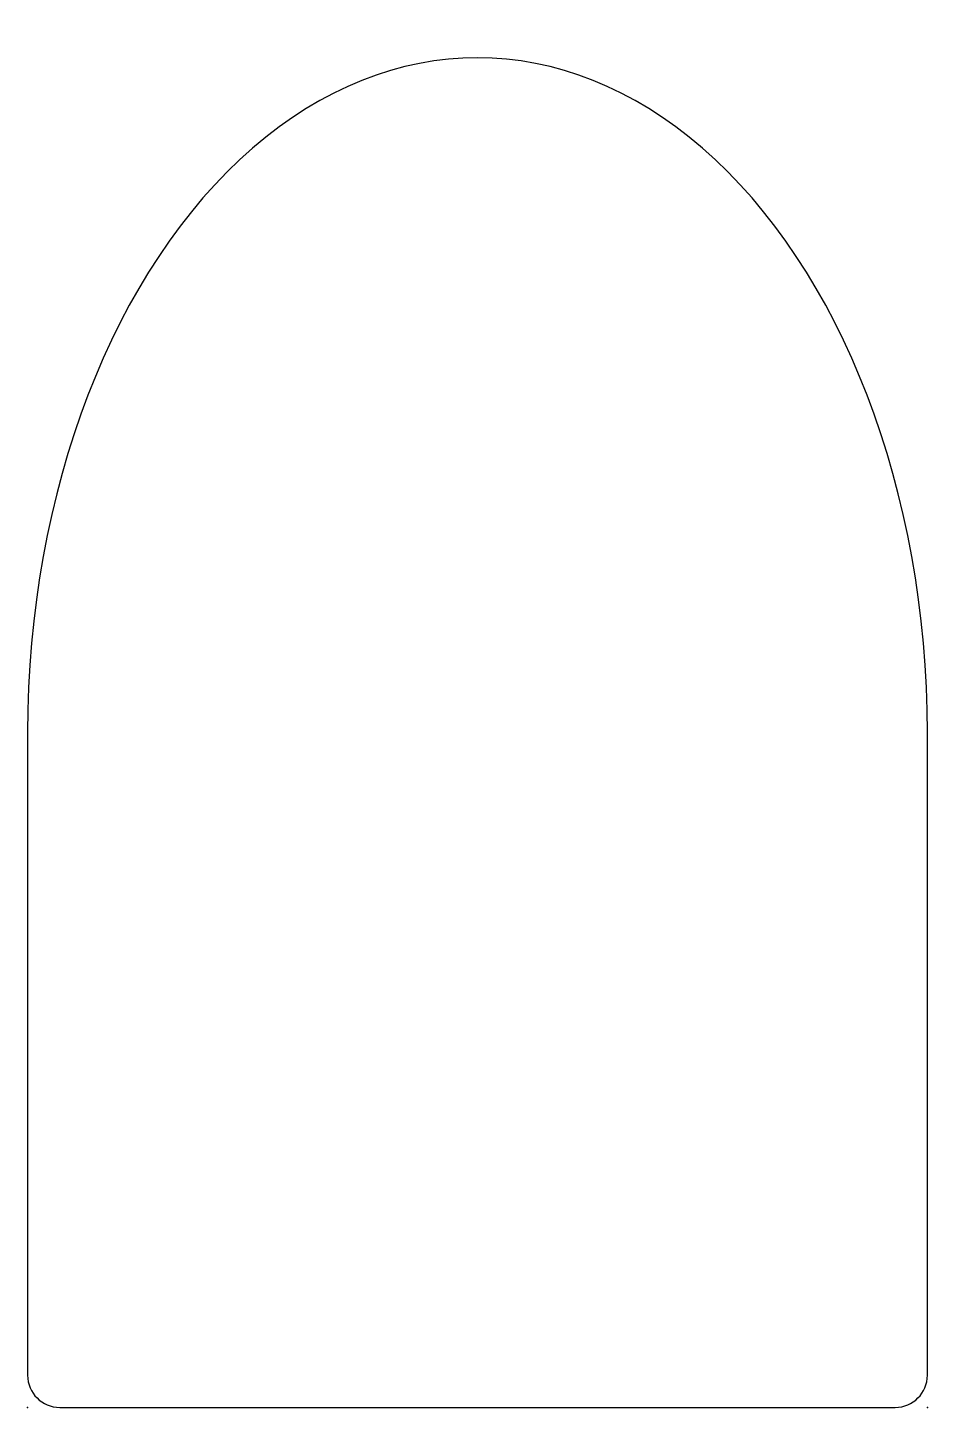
# Model space of a CAD drawing. Header units: millimetres. Extents: x -7 to 7, y -10.5 to 11.
import ezdxf

# ---------------------------------------------------------------- set-up
doc = ezdxf.new("R2010")
doc.units = ezdxf.units.MM
doc.header["$PDSIZE"] = -1

msp = doc.modelspace()

# ---------------------------------------------------------------- linework, layer by layer
at = {"color": 7, "linetype": 'Continuous'}
for p, q in [((-7, 0), (-7, -10)), ((7, -10), (7, 0)), ((-6.5, -10.5), (6.5, -10.5))]:
    msp.add_line(p, q, dxfattribs=at)
for centre, start, end in [((-6.5, -10), 180, 270), ((6.5, -10), 270, 0)]:
    msp.add_arc(centre, 0.5, start, end, dxfattribs=at)
msp.add_ellipse((0, 0), major_axis=(0, -10.5), ratio=0.666667, start_param=1.570796, end_param=4.712389, dxfattribs=at)
for p in [(-7, -10.5), (7, -10.5)]:
    msp.add_point(p, dxfattribs=at)

doc.saveas('drawing.dxf')
